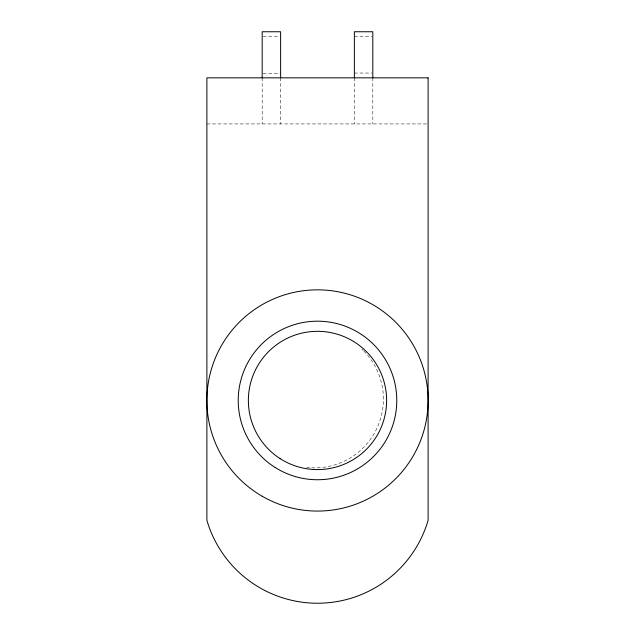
<?xml version="1.0" encoding="UTF-8"?>
<svg xmlns="http://www.w3.org/2000/svg" width="635" height="635" viewBox="0 0 635 635"><rect width="100%" height="100%" fill="white"/><g stroke="black" fill="none" stroke-linecap="round" stroke-linejoin="round"><path stroke-width="0.48" stroke-dasharray="3.17 2.38" d="M263.16 36.362L279.662 36.362M354.37 36.544L371.84 36.544M354.37 73.049L371.84 73.049M263.16 73.231L280.63 73.231M206.891 123.928L428.109 123.928M372.808 77.835L372.808 123.928M354.37 77.835L354.37 123.928M280.63 77.835L280.63 123.928M262.191 77.835L262.191 123.928M363.879 351.084A68.786 68.786 0 0 1 310.698 467.773M309.745 467.717A68.786 68.786 0 0 1 305.943 467.336M361.839 349.075A68.786 68.786 0 0 1 363.212 350.409"/><path stroke-width="0.95" d="M372.808 77.835L372.808 31.75L354.37 31.75L354.37 77.835M280.63 77.835L280.63 31.75L262.191 31.75L262.191 77.835M428.109 77.835L206.891 77.835L206.891 520.287A115.221 115.221 0 0 0 428.109 520.287L428.109 77.835M262.191 496.252A110.609 110.609 0 0 0 428.109 400.463A110.609 110.609 0 0 0 262.191 304.665A110.609 110.609 0 0 0 262.191 496.252M275.28 467.558A79.272 79.272 0 0 0 396.716 403.471A79.272 79.272 0 0 0 280.503 330.351A79.272 79.272 0 0 0 275.28 467.558M280.051 458.573A69.136 69.136 0 0 0 386.548 403.836A69.136 69.136 0 0 0 285.893 338.971A69.136 69.136 0 0 0 280.051 458.573"/></g></svg>
